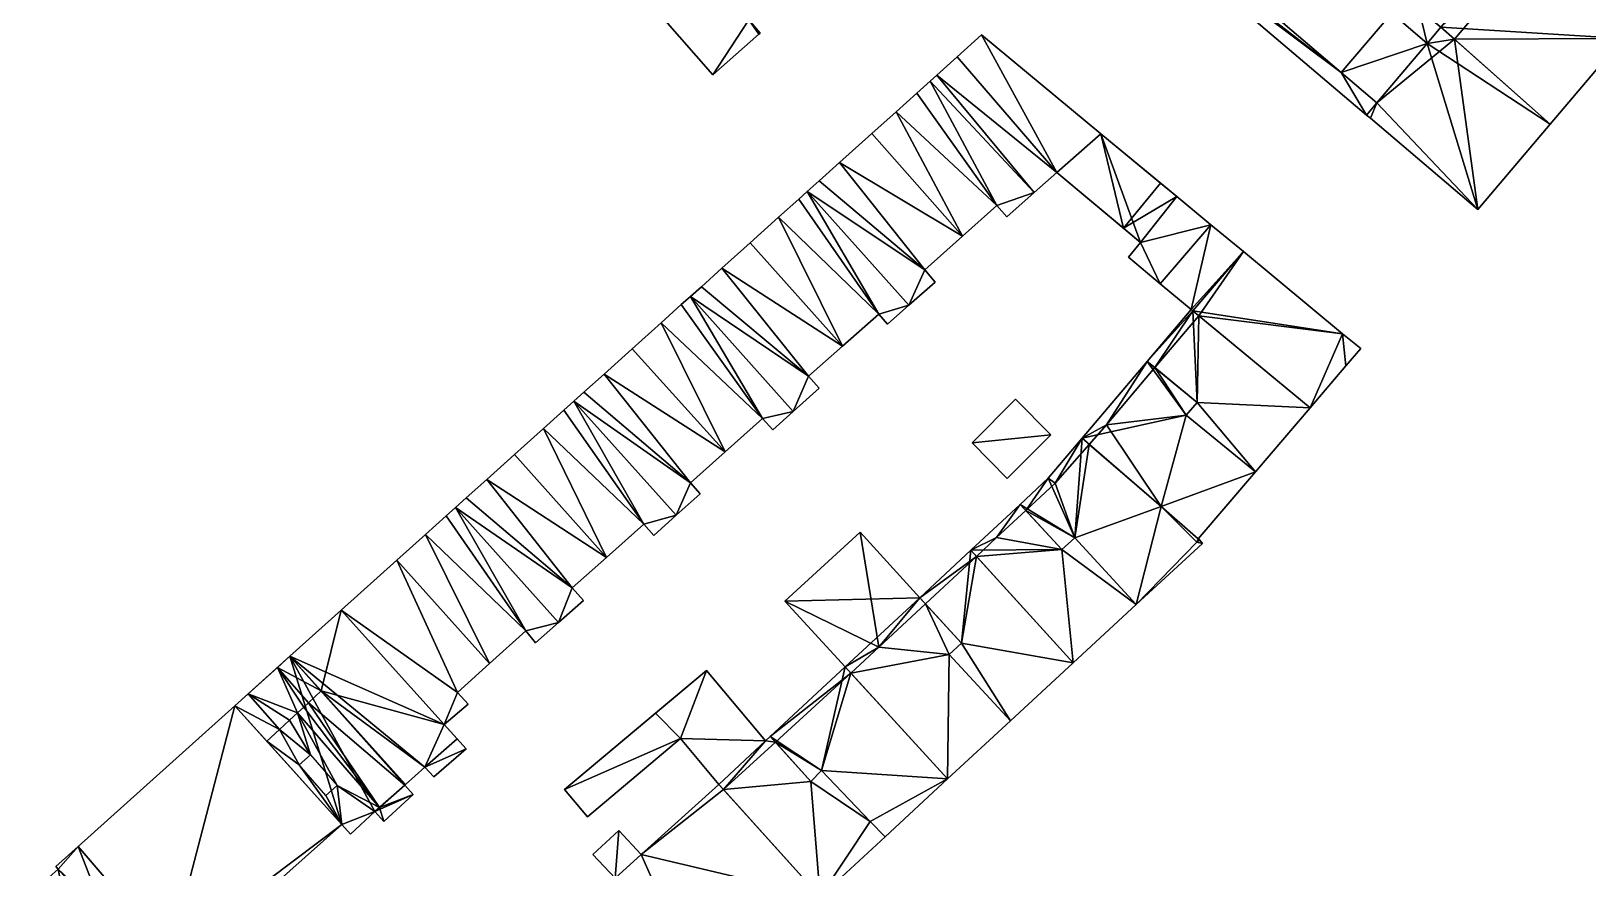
# Model space of a CAD drawing. Header units: inches. Extents: x 92123 to 92822, y 437993 to 438384.
# Drawn here: x 92194.7 to 92317.2, y 438187.1 to 438253 of the extents above; entities that cross this region are included whole.
import ezdxf

# ---------------------------------------------------------------- set-up
doc = ezdxf.new("R2010")
doc.units = ezdxf.units.IN
doc.header["$MEASUREMENT"] = 0
doc.layers.add('9200_4380_building', color=10, linetype='Continuous')

msp = doc.modelspace()

# ---------------------------------------------------------------- meshes
at = {"layer": '9200_4380_building'}
mesh = msp.add_polyface(dxfattribs=at)
corners = [(92315.48, 438262.69, 14.42), (92306.68, 438252.33, 17.82), (92315.48, 438262.69, 17.82), (92306.68, 438252.33, 14.42), (92314.91, 438267.96, 14.42), (92314.91, 438267.96, 17.82), (92314.14, 438268.53, 17.82), (92314.91, 438267.96, -1.17), (92314.14, 438268.53, -1.17), (92312.88, 438265.51, 1.88), (92314.12, 438267.01, 14.42), (92312.88, 438265.51, -1.17), (92312.88, 438265.51, 18.91), (92314.12, 438267.01, 18.91), (92300.57, 438247.32, 17.82), (92297.77, 438249.7, 17.82), (92297.77, 438249.7, 12.04), (92300.57, 438247.32, 9.1), (92297.77, 438249.7, 9.1), (92314.89, 438263.84, 17.82), (92314.89, 438263.84, 18.91), (92314.89, 438263.84, 1.88), (92305.6, 438253.25, 12.04), (92314.56, 438263.46, 1.88), (92305.6, 438253.25, 1.88), (92305.6, 438253.25, 14.42), (92314.56, 438263.46, 14.42), (92304.53, 438251.99, 12.04), (92305.6, 438253.25, 17.82), (92304.53, 438251.99, 17.82), (92314.56, 438263.46, 17.82), (92300.06, 438246.09, 17.82), (92299.75, 438246.35, 17.82), (92299.75, 438246.35, 9.1), (92300.06, 438246.09, -1.17), (92299.75, 438246.35, -1.17), (92308.51, 438238.91, 17.82), (92308.51, 438238.91, -1.17), (92314.22, 438245.64, -1.17), (92314.22, 438245.64, 17.82), (92319.92, 438252.36, 17.82), (92319.92, 438252.36, -1.17), (92325.66, 438259.13, -1.17), (92325.66, 438259.13, 17.82), (92331.38, 438265.87, 17.82), (92331.38, 438265.87, -1.17), (92322.94, 438273.05, 17.82), (92322.94, 438273.05, -1.17), (92320, 438275.55, 17.82), (92320, 438275.55, -1.17), (92316.55, 438278.5, -1.17), (92316.55, 438278.5, 17.82), (92310.72, 438271.4, 17.82), (92310.72, 438271.4, -1.17), (92301.74, 438254.36, 12.04), (92301.74, 438254.36, 17.82), (92315.1, 438266.2, 17.82), (92315.1, 438266.2, 14.42), (92315.1, 438266.2, 18.91), (92316.13, 438265.34, 18.91), (92316.13, 438265.34, 17.82), (92315.89, 438267.15, 17.82), (92315.89, 438267.15, 14.42), (92305.6, 438253.25, -1.17), (92314.56, 438263.46, -1.17), (92304.53, 438251.99, -1.17), (92300.57, 438247.32, -1.17), (92301.74, 438254.36, -1.17), (92297.77, 438249.7, -1.17), (92314.89, 438263.84, -1.17)]
mesh.append_faces([[corners[k] for k in face] for face in [(26, 25, 0), (25, 3, 0), (62, 4, 57), (4, 10, 57), (12, 20, 58), (20, 59, 58), (12, 58, 13), (6, 48, 52), (5, 48, 6), (5, 61, 48), (61, 60, 46), (46, 43, 44), (2, 40, 43), (1, 39, 40), (14, 36, 1), (14, 31, 36), (29, 14, 1), (55, 15, 29), (52, 48, 51), (28, 29, 1), (14, 32, 31), (1, 36, 39), (30, 2, 19), (29, 15, 14), (19, 2, 60), (56, 60, 61), (46, 48, 61), (60, 2, 43), (2, 1, 40), (60, 43, 46), (66, 35, 33), (66, 33, 17), (17, 18, 66), (18, 68, 66), (65, 67, 27), (67, 54, 27), (64, 63, 24), (64, 24, 23), (69, 64, 21), (64, 23, 21), (21, 9, 11), (21, 11, 69), (27, 24, 65), (22, 24, 27), (24, 63, 65), (18, 54, 67), (16, 54, 18), (18, 67, 68), (2, 30, 26), (2, 26, 0), (3, 25, 28), (3, 28, 1), (49, 53, 50), (53, 49, 8), (49, 47, 7), (11, 7, 69), (42, 41, 64), (42, 64, 69), (7, 8, 49), (63, 41, 38), (68, 65, 66), (69, 47, 42), (7, 47, 69), (65, 38, 37), (67, 65, 68), (66, 65, 37), (66, 37, 34), (35, 66, 34), (65, 63, 38), (63, 64, 41), (45, 42, 47), (62, 57, 56), (62, 56, 61), (61, 5, 4), (61, 4, 62), (59, 20, 60), (20, 19, 60), (60, 56, 59), (56, 58, 59), (13, 56, 10), (58, 56, 13), (56, 57, 10), (17, 33, 14), (33, 32, 14), (27, 54, 55), (27, 55, 29), (54, 16, 15), (54, 15, 55), (6, 52, 53), (6, 53, 8), (50, 53, 52), (50, 52, 51), (49, 50, 48), (50, 51, 48), (47, 49, 48), (47, 48, 46), (45, 47, 46), (45, 46, 44), (44, 43, 42), (44, 42, 45), (43, 40, 42), (40, 41, 42), (40, 39, 38), (40, 38, 41), (39, 36, 38), (36, 37, 38), (36, 31, 34), (36, 34, 37), (35, 34, 33), (34, 31, 33), (31, 32, 33), (26, 19, 21), (30, 19, 26), (26, 21, 23), (29, 25, 27), (28, 25, 29), (25, 22, 27), (22, 26, 23), (25, 26, 22), (22, 23, 24), (9, 19, 12), (21, 19, 9), (19, 20, 12), (18, 17, 16), (17, 14, 16), (14, 15, 16), (13, 10, 12), (12, 10, 9), (11, 9, 7), (9, 10, 4), (9, 4, 7), (8, 4, 6), (7, 4, 8), (4, 5, 6), (0, 3, 1), (0, 1, 2)]])
mesh = msp.add_polyface(dxfattribs=at)
corners = [(92259.27, 438261.21, -1.11), (92259.27, 438261.21, 10.27), (92259.31, 438259.17, 10.27), (92259.31, 438259.17, -1.11), (92241.49, 438265.24, -1.11), (92241.49, 438265.24, 10.27), (92246.69, 438271.59, 10.27), (92246.69, 438271.59, -1.11), (92244.65, 438262.63, 10.27), (92244.65, 438262.63, -1.11), (92240.25, 438258.73, -1.11), (92240.25, 438258.73, 10.27), (92248.3, 438249.5, -1.11), (92248.3, 438249.5, 10.27), (92251.92, 438252.7, -1.11), (92251.92, 438252.7, 10.27), (92252.04, 438252.8, 10.27), (92252.04, 438252.8, -1.11), (92251.14, 438253.83, -1.11), (92251.14, 438253.83, 10.27), (92252.98, 438255.44, 10.27), (92252.98, 438255.44, -1.11), (92253.36, 438255.78, 10.27), (92253.36, 438255.78, -1.11), (92253.23, 438255.93, -1.11), (92253.23, 438255.93, 10.27), (92255.11, 438257.58, -1.11), (92255.11, 438257.58, 10.27), (92256.14, 438256.4, -1.11), (92256.14, 438256.4, 10.27), (92256.25, 438256.5, -1.11), (92256.25, 438256.5, 10.27), (92250.01, 438268.85, -1.11), (92253.65, 438265.85, -1.11), (92255.39, 438264.41, -1.11), (92253.65, 438265.85, 10.27), (92255.39, 438264.41, 10.27), (92250.01, 438268.85, 10.27)]
mesh.append_faces([[corners[k] for k in face] for face in [(35, 27, 36), (8, 19, 25), (8, 25, 35), (35, 25, 27), (29, 31, 27), (16, 19, 15), (19, 8, 11), (13, 19, 11), (19, 20, 25), (13, 15, 19), (8, 35, 37), (5, 8, 6), (25, 20, 22), (6, 8, 37), (27, 31, 2), (1, 27, 2), (36, 27, 1), (0, 34, 36), (0, 36, 1), (32, 7, 37), (7, 6, 37), (33, 32, 35), (32, 37, 35), (34, 33, 36), (33, 35, 36), (26, 3, 30), (26, 30, 28), (26, 0, 3), (26, 34, 0), (26, 33, 34), (26, 24, 33), (9, 7, 32), (9, 4, 7), (24, 9, 33), (12, 10, 18), (17, 14, 18), (14, 12, 18), (23, 21, 24), (32, 33, 9), (21, 18, 24), (18, 10, 9), (18, 9, 24), (2, 31, 30), (2, 30, 3), (31, 29, 30), (29, 28, 30), (29, 27, 28), (27, 26, 28), (27, 25, 26), (25, 24, 26), (23, 24, 22), (24, 25, 22), (22, 20, 21), (22, 21, 23), (20, 19, 18), (20, 18, 21), (17, 18, 16), (18, 19, 16), (16, 15, 14), (16, 14, 17), (15, 13, 14), (13, 12, 14), (13, 11, 12), (11, 10, 12), (9, 10, 8), (10, 11, 8), (8, 5, 4), (8, 4, 9), (7, 4, 6), (4, 5, 6), (3, 0, 2), (0, 1, 2)]])
mesh = msp.add_polyface(dxfattribs=at)
corners = [(92299.75, 438246.35, 9.1), (92299.75, 438246.35, -1.17), (92300.57, 438247.32, -1.17), (92300.57, 438247.32, 9.1), (92281.84, 438262.87, -1.17), (92281.41, 438262.33, 9.1), (92281.84, 438262.87, 9.1), (92281.41, 438262.33, -1.17), (92281.22, 438262.09, 9.1), (92281.22, 438262.09, -1.17), (92282.05, 438263.1, 9.1), (92287.12, 438268.73, -1.17), (92282.05, 438263.1, -1.17), (92282.05, 438263.1, 12.04), (92287.12, 438268.73, 12.04), (92297.77, 438249.7, 12.04), (92297.77, 438249.7, 9.1), (92303.88, 438254.69, 1.88), (92303.88, 438254.69, -1.17), (92303.88, 438254.69, 12.04), (92305.6, 438253.25, 12.04), (92305.6, 438253.25, 1.88), (92301.74, 438254.36, 12.04), (92301.74, 438254.36, -1.17), (92297.77, 438249.7, -1.17), (92304.53, 438251.99, 12.04), (92305.6, 438253.25, -1.17), (92304.53, 438251.99, -1.17)]
mesh.append_faces([[corners[k] for k in face] for face in [(3, 16, 0), (0, 16, 8), (5, 16, 10), (8, 16, 5), (5, 10, 6), (14, 13, 22), (14, 22, 19), (22, 25, 19), (22, 13, 15), (25, 20, 19), (26, 18, 21), (18, 17, 21), (25, 22, 23), (25, 23, 27), (2, 24, 16), (2, 16, 3), (18, 26, 27), (23, 18, 27), (12, 11, 23), (24, 12, 23), (24, 7, 12), (12, 7, 4), (1, 9, 24), (2, 1, 24), (18, 23, 11), (9, 7, 24), (27, 21, 25), (26, 21, 27), (21, 20, 25), (24, 23, 16), (23, 22, 16), (22, 15, 16), (21, 17, 20), (17, 19, 20), (14, 17, 11), (19, 17, 14), (17, 18, 11), (15, 13, 10), (15, 10, 16), (12, 4, 6), (12, 6, 10), (10, 14, 11), (13, 14, 10), (10, 11, 12), (0, 8, 1), (8, 9, 1), (7, 9, 8), (7, 8, 5), (4, 7, 5), (4, 5, 6), (3, 0, 2), (0, 1, 2)]])
mesh = msp.add_polyface(dxfattribs=at)
corners = [(92275.38, 438241.82, 12.01), (92269.46, 438252.65, 12.01), (92267.54, 438250.93, 12.01), (92265.94, 438249.48, 12.01), (92273.6, 438240.24, 12.01), (92265.42, 438249.02, 12.01), (92278.85, 438244.88, 12.01), (92269.46, 438252.65, -1.16), (92278.85, 438244.88, -1.16), (92265.42, 438249.02, -1.16), (92273.6, 438240.24, -1.16), (92275.38, 438241.82, -1.16), (92265.94, 438249.48, -1.16), (92267.54, 438250.93, -1.16)]
mesh.append_faces([[corners[k] for k in face] for face in [(12, 9, 5), (12, 5, 3), (13, 12, 3), (13, 3, 2), (7, 13, 1), (13, 2, 1), (8, 11, 7), (13, 11, 12), (7, 11, 13), (9, 12, 10), (12, 11, 10), (6, 0, 8), (0, 11, 8), (0, 4, 11), (4, 10, 11), (4, 5, 10), (5, 9, 10), (8, 7, 6), (7, 1, 6), (2, 3, 0), (1, 0, 6), (3, 5, 4), (3, 4, 0), (0, 1, 2)]])
mesh = msp.add_polyface(dxfattribs=at)
corners = [(92260.83, 438244.9, -1.09), (92262.73, 438246.61, -1.09), (92267.97, 438236.82, -1.09), (92270.67, 438239.22, -1.09), (92265.42, 438249.02, -1.09), (92264.36, 438248.07, -1.09), (92273.6, 438240.24, -1.09), (92271.46, 438238.33, -1.09), (92267.97, 438236.82, 12.01), (92260.83, 438244.9, 12.01), (92270.67, 438239.22, 12.01), (92271.46, 438238.33, 12.01), (92273.6, 438240.24, 12.01), (92265.42, 438249.02, 12.01), (92264.36, 438248.07, 12.01), (92262.73, 438246.61, 12.01)]
mesh.append_faces([[corners[k] for k in face] for face in [(10, 11, 12), (14, 15, 10), (13, 10, 12), (15, 9, 8), (15, 8, 10), (10, 13, 14), (1, 0, 9), (1, 9, 15), (5, 1, 15), (5, 15, 14), (4, 5, 13), (5, 14, 13), (6, 4, 13), (6, 13, 12), (12, 11, 7), (12, 7, 6), (11, 10, 3), (11, 3, 7), (10, 8, 2), (10, 2, 3), (8, 9, 0), (8, 0, 2), (6, 7, 3), (4, 6, 3), (5, 3, 1), (4, 3, 5), (1, 3, 2), (0, 1, 2)]])
mesh = msp.add_polyface(dxfattribs=at)
corners = [(92265, 438234.17, -1.32), (92265.82, 438233.2, -1.32), (92263.74, 438231.38, -1.32), (92256.67, 438241.16, -1.32), (92255.74, 438240.33, -1.32), (92260.83, 438244.9, -1.32), (92267.97, 438236.82, -1.32), (92258.28, 438242.61, -1.32), (92255.74, 438240.33, 12.01), (92263.74, 438231.38, 12.01), (92265.82, 438233.2, 12.01), (92265, 438234.17, 12.01), (92267.97, 438236.82, 12.01), (92260.83, 438244.9, 12.01), (92258.28, 438242.61, 12.01), (92256.67, 438241.16, 12.01)]
mesh.append_faces([[corners[k] for k in face] for face in [(14, 15, 11), (14, 11, 12), (11, 15, 8), (11, 8, 9), (11, 9, 10), (12, 13, 14), (3, 4, 15), (4, 8, 15), (7, 3, 14), (3, 15, 14), (5, 7, 13), (7, 14, 13), (6, 5, 12), (5, 13, 12), (12, 11, 6), (11, 0, 6), (1, 0, 10), (0, 11, 10), (10, 9, 2), (10, 2, 1), (9, 8, 2), (8, 4, 2), (7, 6, 0), (7, 0, 3), (5, 6, 7), (4, 0, 2), (3, 0, 4), (0, 1, 2)]])
mesh = msp.add_polyface(dxfattribs=at)
corners = [(92281.96, 438236.32, -1.25), (92278.85, 438244.88, -1.25), (92284.84, 438239.93, -1.25), (92275.38, 438241.82, -1.25), (92275.38, 438241.82, 2.36), (92278.85, 438244.88, 2.36), (92280.62, 438237.44, 1.91), (92280.62, 438237.44, 2.36), (92281.96, 438236.32, 1.91), (92284.84, 438239.93, 1.91), (92283.55, 438240.99, 1.91), (92283.55, 438240.99, 2.36)]
mesh.append_faces([[corners[k] for k in face] for face in [(10, 6, 9), (6, 8, 9), (11, 5, 7), (5, 4, 7), (11, 7, 6), (11, 6, 10), (5, 10, 1), (5, 11, 10), (10, 9, 2), (10, 2, 1), (9, 8, 2), (8, 0, 2), (8, 6, 0), (3, 6, 4), (0, 6, 3), (6, 7, 4), (1, 3, 4), (1, 4, 5), (0, 3, 1), (0, 1, 2)]])
mesh = msp.add_polyface(dxfattribs=at)
corners = [(92251.24, 438236.29, -1.41), (92253.48, 438238.3, -1.41), (92258.51, 438228.15, -1.41), (92261.38, 438230.68, -1.41), (92255.74, 438240.33, -1.41), (92255.09, 438239.74, -1.41), (92263.74, 438231.38, -1.41), (92262.05, 438229.9, -1.41), (92251.24, 438236.29, 12.01), (92258.51, 438228.15, 12.01), (92261.38, 438230.68, 12.01), (92262.05, 438229.9, 12.01), (92263.74, 438231.38, 12.01), (92255.74, 438240.33, 12.01), (92255.09, 438239.74, 12.01), (92253.48, 438238.3, 12.01)]
mesh.append_faces([[corners[k] for k in face] for face in [(10, 11, 12), (15, 9, 10), (13, 10, 12), (15, 8, 9), (15, 10, 14), (10, 13, 14), (1, 0, 8), (1, 8, 15), (5, 1, 15), (5, 15, 14), (4, 5, 13), (5, 14, 13), (6, 4, 13), (6, 13, 12), (12, 11, 6), (11, 7, 6), (11, 10, 3), (11, 3, 7), (10, 9, 3), (9, 2, 3), (9, 8, 2), (8, 0, 2), (6, 7, 3), (4, 6, 3), (5, 3, 1), (4, 3, 5), (1, 3, 2), (0, 1, 2)]])
mesh = msp.add_polyface(dxfattribs=at)
corners = [(92287.5, 438237.72, 2.41), (92284.84, 438239.93, 2.41), (92281.96, 438236.32, 2.41), (92281.02, 438235.17, 2.41), (92283.53, 438233.07, 2.41), (92283.53, 438233.07, -1.42), (92287.5, 438237.72, -1.42), (92284.84, 438239.93, -1.42), (92281.96, 438236.32, -1.42), (92281.02, 438235.17, -1.42)]
mesh.append_faces([[corners[k] for k in face] for face in [(6, 7, 0), (7, 1, 0), (8, 6, 5), (7, 6, 8), (8, 5, 9), (4, 3, 5), (3, 9, 5), (8, 9, 3), (8, 3, 2), (7, 8, 2), (7, 2, 1), (0, 4, 6), (4, 5, 6), (2, 4, 0), (3, 4, 2), (0, 1, 2)]])
mesh = msp.add_polyface(dxfattribs=at)
corners = [(92285.96, 438231.04, 2.41), (92287.5, 438237.72, 2.41), (92283.53, 438233.07, 2.41), (92286.09, 438230.93, 2.41), (92290.07, 438235.6, 2.41), (92287.5, 438237.72, -1.42), (92283.53, 438233.07, -1.42), (92290.07, 438235.6, -1.42), (92286.09, 438230.93, -1.42), (92285.96, 438231.04, -1.42)]
mesh.append_faces([[corners[k] for k in face] for face in [(4, 3, 7), (3, 8, 7), (3, 0, 9), (3, 9, 8), (0, 2, 6), (0, 6, 9), (9, 5, 7), (6, 5, 9), (7, 8, 9), (7, 5, 1), (7, 1, 4), (5, 6, 2), (5, 2, 1), (0, 4, 1), (3, 4, 0), (0, 1, 2)]])
mesh = msp.add_polyface(dxfattribs=at)
corners = [(92255.84, 438225.8, -1.21), (92256.67, 438224.86, -1.21), (92254.63, 438223.02, -1.21), (92247.41, 438232.84, -1.21), (92246.54, 438232.06, -1.21), (92251.24, 438236.29, -1.21), (92258.51, 438228.15, -1.21), (92249.02, 438234.29, -1.21), (92254.63, 438223.02, 12.01), (92246.54, 438232.06, 12.01), (92256.67, 438224.86, 12.01), (92255.84, 438225.8, 12.01), (92258.51, 438228.15, 12.01), (92251.24, 438236.29, 12.01), (92249.02, 438234.29, 12.01), (92247.41, 438232.84, 12.01)]
mesh.append_faces([[corners[k] for k in face] for face in [(15, 9, 11), (15, 11, 14), (11, 12, 14), (8, 10, 11), (9, 8, 11), (12, 13, 14), (3, 4, 15), (4, 9, 15), (7, 3, 14), (3, 15, 14), (5, 7, 13), (7, 14, 13), (6, 5, 12), (5, 13, 12), (12, 11, 6), (11, 0, 6), (1, 0, 11), (1, 11, 10), (10, 8, 1), (8, 2, 1), (8, 9, 4), (8, 4, 2), (7, 6, 0), (7, 0, 3), (5, 6, 7), (4, 0, 2), (3, 0, 4), (0, 1, 2)]])
mesh = msp.add_polyface(dxfattribs=at)
corners = [(92297.88, 438229.14, -1.3), (92295.32, 438223.32, -1.3), (92286.09, 438230.93, -1.3), (92298.13, 438226.61, -1.3), (92290.07, 438235.6, -1.3), (92299.31, 438227.98, -1.3), (92286.09, 438230.93, 11.46), (92290.07, 438235.6, 11.46), (92286.55, 438230.56, 11.46), (92295.32, 438223.32, 11.46), (92298.13, 438226.61, 11.46), (92299.31, 438227.98, 11.46), (92297.88, 438229.14, 11.46)]
mesh.append_faces([[corners[k] for k in face] for face in [(11, 12, 10), (9, 12, 8), (10, 12, 9), (6, 8, 7), (8, 12, 7), (0, 4, 7), (0, 7, 12), (5, 0, 11), (0, 12, 11), (11, 10, 5), (10, 3, 5), (10, 9, 1), (10, 1, 3), (2, 1, 8), (1, 9, 8), (2, 8, 6), (4, 2, 6), (4, 6, 7), (5, 3, 0), (4, 0, 2), (0, 3, 1), (0, 1, 2)]])
mesh = msp.add_polyface(dxfattribs=at)
corners = [(92241.97, 438227.96, -1.27), (92244.23, 438229.99, -1.27), (92249.28, 438219.85, -1.27), (92252.23, 438222.48, -1.27), (92246.54, 438232.06, -1.27), (92245.83, 438231.43, -1.27), (92254.63, 438223.02, -1.27), (92253.02, 438221.57, -1.27), (92249.28, 438219.85, 12.01), (92241.97, 438227.96, 12.01), (92252.23, 438222.48, 12.01), (92253.02, 438221.57, 12.01), (92254.63, 438223.02, 12.01), (92246.54, 438232.06, 12.01), (92245.83, 438231.43, 12.01), (92244.23, 438229.99, 12.01)]
mesh.append_faces([[corners[k] for k in face] for face in [(15, 10, 14), (11, 12, 10), (10, 12, 13), (15, 8, 10), (9, 8, 15), (10, 13, 14), (1, 0, 15), (0, 9, 15), (5, 1, 14), (1, 15, 14), (4, 5, 14), (4, 14, 13), (6, 4, 13), (6, 13, 12), (12, 11, 6), (11, 7, 6), (11, 10, 7), (10, 3, 7), (10, 8, 2), (10, 2, 3), (8, 9, 0), (8, 0, 2), (6, 7, 3), (4, 6, 3), (5, 3, 1), (4, 3, 5), (1, 3, 2), (0, 1, 2)]])
mesh = msp.add_polyface(dxfattribs=at)
corners = [(92291.02, 438218.27, -1.3), (92285.56, 438222.73, -1.3), (92286.43, 438223.72, -1.3), (92282.5, 438226.96, -1.3), (92286.09, 438230.93, -1.3), (92285.96, 438231.04, -1.3), (92295.32, 438223.32, -1.3), (92282.5, 438226.96, 1.96), (92285.96, 438231.04, 1.96), (92283.1, 438226.47, 1.96), (92286.43, 438223.72, 11.46), (92283.1, 438226.47, 11.46), (92285.56, 438222.73, 11.46), (92291.02, 438218.27, 11.46), (92295.32, 438223.32, 11.46), (92286.09, 438230.93, 1.96), (92286.55, 438230.56, 1.96), (92286.55, 438230.56, 11.46)]
mesh.append_faces([[corners[k] for k in face] for face in [(13, 14, 10), (10, 14, 17), (12, 13, 10), (10, 17, 11), (9, 15, 7), (16, 15, 9), (15, 8, 7), (16, 9, 17), (9, 11, 17), (4, 16, 6), (16, 14, 6), (17, 14, 16), (15, 16, 4), (4, 5, 8), (4, 8, 15), (14, 13, 0), (14, 0, 6), (13, 12, 0), (12, 1, 0), (2, 1, 10), (1, 12, 10), (10, 11, 9), (10, 9, 2), (2, 9, 3), (3, 9, 7), (5, 3, 8), (3, 7, 8), (2, 6, 0), (2, 4, 6), (3, 5, 4), (3, 4, 2), (0, 1, 2)]])
mesh = msp.add_polyface(dxfattribs=at)
corners = [(92246.54, 438217.41, -0.7), (92247.31, 438216.53, -0.7), (92245.43, 438214.85, -0.7), (92238.16, 438224.54, -0.7), (92237.38, 438223.84, -0.7), (92241.97, 438227.96, -0.7), (92249.28, 438219.85, -0.7), (92239.75, 438225.97, -0.7), (92245.43, 438214.85, 12.01), (92237.38, 438223.84, 12.01), (92247.31, 438216.53, 12.01), (92246.54, 438217.41, 12.01), (92249.28, 438219.85, 12.01), (92241.97, 438227.96, 12.01), (92239.75, 438225.97, 12.01), (92238.16, 438224.54, 12.01)]
mesh.append_faces([[corners[k] for k in face] for face in [(15, 9, 11), (15, 11, 14), (11, 12, 14), (8, 10, 11), (9, 8, 11), (12, 13, 14), (3, 4, 15), (4, 9, 15), (7, 3, 14), (3, 15, 14), (5, 7, 13), (7, 14, 13), (6, 5, 13), (6, 13, 12), (12, 11, 0), (12, 0, 6), (1, 0, 11), (1, 11, 10), (10, 8, 1), (8, 2, 1), (8, 9, 4), (8, 4, 2), (7, 6, 0), (7, 0, 3), (5, 6, 7), (4, 0, 2), (3, 0, 4), (0, 1, 2)]])
mesh = msp.add_polyface(dxfattribs=at)
corners = [(92277.94, 438220.42, 1.96), (92279.3, 438221.96, 1.96), (92277.37, 438220.91, 1.96), (92283.1, 438226.47, 1.96), (92282.5, 438226.96, 1.96), (92282.5, 438226.96, -1.28), (92277.37, 438220.91, -1.28), (92283.59, 438215.54, -1.28), (92283.59, 438215.54, 11.46), (92277.94, 438220.42, 11.46), (92286.39, 438212.73, -1.28), (92286.39, 438212.73, 11.46), (92286.6, 438212.92, -1.28), (92286.6, 438212.92, 11.46), (92286.52, 438213, 11.46), (92286.52, 438213, -1.28), (92291.02, 438218.27, 11.46), (92291.02, 438218.27, -1.28), (92285.56, 438222.73, 11.46), (92285.56, 438222.73, -1.28), (92286.43, 438223.72, 11.46), (92286.43, 438223.72, -1.28), (92283.1, 438226.47, 11.46), (92279.3, 438221.96, 11.46)]
mesh.append_faces([[corners[k] for k in face] for face in [(11, 14, 8), (14, 16, 8), (11, 13, 14), (8, 16, 18), (23, 8, 18), (9, 8, 23), (23, 18, 22), (22, 18, 20), (6, 5, 19), (6, 19, 7), (7, 17, 15), (5, 21, 19), (19, 17, 7), (7, 15, 10), (15, 12, 10), (1, 0, 23), (0, 9, 23), (3, 1, 22), (1, 23, 22), (5, 3, 21), (3, 20, 21), (22, 20, 3), (4, 3, 5), (20, 18, 19), (20, 19, 21), (17, 19, 18), (17, 18, 16), (16, 14, 15), (16, 15, 17), (12, 15, 14), (12, 14, 13), (13, 11, 12), (11, 10, 12), (11, 8, 10), (8, 7, 10), (8, 9, 0), (8, 0, 7), (7, 0, 6), (6, 0, 2), (5, 6, 2), (5, 2, 4), (2, 1, 4), (1, 3, 4), (0, 1, 2)]])
mesh = msp.add_polyface(dxfattribs=at)
corners = [(92232.7, 438219.63, -0.61), (92234.97, 438221.68, -0.61), (92239.94, 438211.53, -0.61), (92242.89, 438214.15, -0.61), (92237.38, 438223.84, -0.61), (92236.58, 438223.12, -0.61), (92245.43, 438214.85, -0.61), (92243.66, 438213.27, -0.61), (92232.7, 438219.63, 12.01), (92239.94, 438211.53, 12.01), (92242.89, 438214.15, 12.01), (92243.66, 438213.27, 12.01), (92245.43, 438214.85, 12.01), (92237.38, 438223.84, 12.01), (92236.58, 438223.12, 12.01), (92234.97, 438221.68, 12.01)]
mesh.append_faces([[corners[k] for k in face] for face in [(10, 11, 12), (15, 9, 10), (13, 10, 12), (15, 8, 9), (15, 10, 14), (10, 13, 14), (1, 0, 15), (0, 8, 15), (5, 1, 14), (1, 15, 14), (4, 5, 14), (4, 14, 13), (6, 4, 12), (4, 13, 12), (12, 11, 6), (11, 7, 6), (11, 10, 3), (11, 3, 7), (10, 9, 2), (10, 2, 3), (9, 8, 2), (8, 0, 2), (6, 7, 3), (4, 6, 3), (5, 3, 1), (4, 3, 5), (1, 3, 2), (0, 1, 2)]])
mesh = msp.add_polyface(dxfattribs=at)
corners = [(92268.71, 438220.55, -0.2), (92271.48, 438217.76, -0.2), (92274.92, 438221.19, -0.2), (92272.14, 438223.98, -0.2), (92274.92, 438221.19, -1.47), (92268.71, 438220.55, -1.47), (92272.14, 438223.98, -1.47), (92271.48, 438217.76, -1.47)]
mesh.append_faces([[corners[k] for k in face] for face in [(6, 5, 0), (6, 0, 3), (4, 6, 2), (6, 3, 2), (2, 1, 4), (1, 7, 4), (1, 0, 7), (0, 5, 7), (4, 7, 5), (4, 5, 6), (3, 0, 2), (0, 1, 2)]])
mesh = msp.add_polyface(dxfattribs=at)
corners = [(92277.94, 438220.42, 1.96), (92275.26, 438217.38, 11.76), (92277.94, 438220.42, 11.76), (92275.26, 438217.38, 1.96), (92277.37, 438220.91, -1.29), (92274.71, 438217.77, 1.96), (92277.37, 438220.91, 1.96), (92274.71, 438217.77, -1.29), (92272.5, 438215.71, -1.29), (92272.5, 438215.71, 1.96), (92272.94, 438215.23, 1.96), (92275.79, 438212.15, -1.29), (92275.79, 438212.15, 11.76), (92272.94, 438215.23, 11.76), (92276.8, 438213.08, 11.76), (92276.8, 438213.08, -1.29), (92281.63, 438207.82, 11.76), (92281.63, 438207.82, -1.29), (92286.85, 438212.64, 11.76), (92286.85, 438212.64, -1.29), (92286.6, 438212.92, -1.29), (92286.6, 438212.92, 11.76), (92286.39, 438212.73, -1.29), (92286.39, 438212.73, 11.76), (92283.59, 438215.54, 11.76), (92283.59, 438215.54, -1.29)]
mesh.append_faces([[corners[k] for k in face] for face in [(6, 3, 0), (6, 5, 3), (10, 5, 9), (3, 5, 10), (18, 21, 23), (1, 13, 14), (2, 14, 24), (16, 23, 24), (14, 16, 24), (18, 23, 16), (14, 13, 12), (2, 1, 14), (22, 20, 19), (17, 25, 22), (17, 22, 19), (15, 4, 25), (15, 7, 4), (11, 8, 15), (8, 7, 15), (25, 17, 15), (3, 10, 13), (3, 13, 1), (4, 0, 25), (0, 24, 25), (2, 24, 0), (6, 0, 4), (22, 25, 24), (22, 24, 23), (20, 22, 21), (22, 23, 21), (19, 20, 18), (20, 21, 18), (18, 16, 17), (18, 17, 19), (16, 14, 15), (16, 15, 17), (14, 12, 11), (14, 11, 15), (12, 13, 10), (12, 10, 11), (11, 10, 8), (8, 10, 9), (7, 8, 5), (8, 9, 5), (4, 7, 5), (4, 5, 6), (0, 3, 1), (0, 1, 2)]])
mesh = msp.add_polyface(dxfattribs=at)
corners = [(92237.25, 438209.15, -0.56), (92238.13, 438208.16, -0.56), (92236.15, 438206.41, -0.56), (92228.9, 438216.22, -0.56), (92228.05, 438215.46, -0.56), (92232.7, 438219.63, -0.56), (92239.94, 438211.53, -0.56), (92230.51, 438217.66, -0.56), (92228.05, 438215.46, 12.01), (92236.15, 438206.41, 12.01), (92238.13, 438208.16, 12.01), (92237.25, 438209.15, 12.01), (92239.94, 438211.53, 12.01), (92232.7, 438219.63, 12.01), (92230.51, 438217.66, 12.01), (92228.9, 438216.22, 12.01)]
mesh.append_faces([[corners[k] for k in face] for face in [(15, 8, 11), (15, 11, 14), (14, 11, 12), (11, 9, 10), (11, 8, 9), (12, 13, 14), (3, 4, 8), (3, 8, 15), (7, 3, 15), (7, 15, 14), (5, 7, 13), (7, 14, 13), (6, 5, 13), (6, 13, 12), (12, 11, 0), (12, 0, 6), (1, 0, 11), (1, 11, 10), (10, 9, 2), (10, 2, 1), (9, 8, 2), (8, 4, 2), (7, 6, 0), (7, 0, 3), (5, 6, 7), (4, 0, 2), (3, 0, 4), (0, 1, 2)]])
mesh = msp.add_polyface(dxfattribs=at)
corners = [(92272.5, 438215.71, -1.39), (92275.79, 438212.15, -1.39), (92268.61, 438212.1, -1.39), (92276.8, 438213.08, -1.39), (92281.63, 438207.82, -1.39), (92276.68, 438203.24, -1.39), (92268.61, 438212.1, 1.96), (92272.5, 438215.71, 1.96), (92269.05, 438211.62, 1.96), (92276.68, 438203.24, 11.76), (92269.05, 438211.62, 11.76), (92281.63, 438207.82, 11.76), (92276.8, 438213.08, 11.76), (92275.79, 438212.15, 11.76), (92272.94, 438215.23, 1.96), (92272.94, 438215.23, 11.76), (92270.63, 438213.1, 11.76), (92270.63, 438213.1, 1.96)]
mesh.append_faces([[corners[k] for k in face] for face in [(11, 12, 13), (9, 13, 10), (11, 13, 9), (10, 13, 16), (16, 13, 15), (8, 17, 6), (17, 14, 7), (17, 7, 6), (17, 8, 16), (8, 10, 16), (14, 17, 16), (14, 16, 15), (0, 14, 1), (14, 13, 1), (15, 13, 14), (7, 14, 0), (3, 1, 12), (1, 13, 12), (4, 3, 11), (3, 12, 11), (11, 9, 5), (11, 5, 4), (9, 10, 8), (9, 8, 5), (5, 8, 2), (2, 8, 6), (0, 2, 7), (2, 6, 7), (2, 1, 5), (1, 4, 5), (3, 4, 1), (0, 1, 2)]])
mesh = msp.add_polyface(dxfattribs=at)
corners = [(92223.44, 438211.31, -0.52), (92225.7, 438213.35, -0.52), (92230.74, 438203.18, -0.52), (92233.59, 438205.76, -0.52), (92228.05, 438215.46, -0.52), (92227.32, 438214.8, -0.52), (92236.15, 438206.41, -0.52), (92234.35, 438204.82, -0.52), (92223.44, 438211.31, 12.01), (92230.74, 438203.18, 12.01), (92233.59, 438205.76, 12.01), (92234.35, 438204.82, 12.01), (92236.15, 438206.41, 12.01), (92228.05, 438215.46, 12.01), (92227.32, 438214.8, 12.01), (92225.7, 438213.35, 12.01)]
mesh.append_faces([[corners[k] for k in face] for face in [(10, 11, 12), (14, 15, 10), (13, 10, 12), (15, 8, 9), (15, 9, 10), (10, 13, 14), (1, 0, 15), (0, 8, 15), (5, 1, 14), (1, 15, 14), (4, 5, 14), (4, 14, 13), (6, 4, 13), (6, 13, 12), (12, 11, 7), (12, 7, 6), (11, 10, 7), (10, 3, 7), (10, 9, 2), (10, 2, 3), (9, 8, 2), (8, 0, 2), (6, 7, 3), (4, 6, 3), (5, 3, 1), (4, 3, 5), (1, 3, 2), (0, 1, 2)]])
mesh = msp.add_polyface(dxfattribs=at)
corners = [(92265.04, 438207.88, 1.96), (92261.38, 438204.47, -1.42), (92265.04, 438207.88, -1.42), (92261.38, 438204.47, 1.96), (92264.59, 438208.37, 1.86), (92264.59, 438208.37, -1.42), (92264.59, 438208.37, 1.96), (92259.9, 438213.53, -1.42), (92259.9, 438213.53, 1.86), (92253.97, 438208.1, 1.86), (92253.97, 438208.1, -1.42), (92259.16, 438202.44, 1.96), (92258.72, 438202.92, 1.96), (92258.72, 438202.92, 1.86), (92259.16, 438202.44, -1.42), (92258.72, 438202.92, -1.42)]
mesh.append_faces([[corners[k] for k in face] for face in [(11, 3, 12), (3, 0, 6), (3, 6, 12), (8, 9, 4), (9, 13, 4), (7, 5, 1), (5, 2, 1), (15, 10, 1), (10, 7, 1), (15, 1, 14), (3, 11, 1), (11, 14, 1), (4, 13, 12), (4, 12, 6), (13, 9, 15), (9, 10, 15), (15, 14, 13), (14, 11, 13), (11, 12, 13), (7, 10, 9), (7, 9, 8), (5, 7, 4), (7, 8, 4), (4, 0, 2), (6, 0, 4), (4, 2, 5), (0, 3, 1), (0, 1, 2)]])
mesh = msp.add_polyface(dxfattribs=at)
corners = [(92271.73, 438198.67, -1.39), (92266.9, 438203.9, -1.39), (92267.88, 438204.8, -1.39), (92268.61, 438212.1, -1.39), (92276.68, 438203.24, -1.39), (92264.59, 438208.37, -1.39), (92264.59, 438208.37, 1.96), (92268.61, 438212.1, 1.96), (92265.04, 438207.88, 1.96), (92267.88, 438204.8, 11.76), (92265.04, 438207.88, 11.76), (92266.9, 438203.9, 11.76), (92271.73, 438198.67, 11.76), (92276.68, 438203.24, 11.76), (92269.05, 438211.62, 1.96), (92269.05, 438211.62, 11.76)]
mesh.append_faces([[corners[k] for k in face] for face in [(12, 13, 9), (9, 13, 15), (11, 12, 9), (9, 15, 10), (7, 6, 14), (6, 8, 14), (14, 8, 10), (14, 10, 15), (3, 14, 4), (14, 13, 4), (15, 13, 14), (7, 14, 3), (13, 12, 0), (13, 0, 4), (12, 11, 0), (11, 1, 0), (2, 1, 11), (2, 11, 9), (9, 10, 8), (9, 8, 2), (2, 8, 5), (5, 8, 6), (3, 5, 7), (5, 6, 7), (2, 4, 0), (5, 3, 2), (3, 4, 2), (0, 1, 2)]])
mesh = msp.add_polyface(dxfattribs=at)
corners = [(92228.22, 438200.91, -0.62), (92227.16, 438198.4, -0.62), (92219.06, 438207.39, -0.62), (92229.04, 438200, -0.62), (92223.44, 438211.31, -0.62), (92230.74, 438203.18, -0.62), (92227.16, 438198.4, 12.01), (92219.06, 438207.39, 12.01), (92229.04, 438200, 12.01), (92228.22, 438200.91, 12.01), (92230.74, 438203.18, 12.01), (92223.44, 438211.31, 12.01)]
mesh.append_faces([[corners[k] for k in face] for face in [(8, 9, 6), (7, 9, 11), (6, 9, 7), (9, 10, 11), (4, 2, 7), (4, 7, 11), (5, 4, 11), (5, 11, 10), (10, 9, 5), (9, 0, 5), (3, 0, 9), (3, 9, 8), (8, 6, 3), (6, 1, 3), (6, 7, 2), (6, 2, 1), (4, 0, 2), (4, 5, 0), (0, 3, 1), (0, 1, 2)]])
mesh = msp.add_polyface(dxfattribs=at)
corners = [(92215.03, 438203.77, -1.05), (92225.64, 438195.04, -1.05), (92224.12, 438193.66, -1.05), (92219.06, 438207.39, -1.05), (92227.16, 438198.4, -1.05), (92228.9, 438196.48, -1.05), (92226.36, 438194.28, -1.05), (92217.49, 438201.04, 11.46), (92215.03, 438203.77, 11.46), (92224.12, 438193.66, 11.46), (92226.36, 438194.28, 8.01), (92225.64, 438195.04, 8.01), (92228.9, 438196.48, 8.01), (92228.2, 438197.25, 8.01), (92227.16, 438198.4, 11.46), (92228.2, 438197.25, 11.46), (92219.06, 438207.39, 11.46), (92225.64, 438195.04, 11.46)]
mesh.append_faces([[corners[k] for k in face] for face in [(13, 11, 12), (11, 10, 12), (15, 14, 17), (9, 17, 7), (17, 14, 7), (8, 7, 16), (7, 14, 16), (15, 17, 11), (15, 11, 13), (2, 11, 9), (1, 11, 2), (11, 17, 9), (3, 0, 8), (3, 8, 16), (4, 3, 14), (3, 16, 14), (14, 15, 13), (14, 13, 4), (13, 12, 5), (13, 5, 4), (12, 10, 5), (10, 6, 5), (10, 11, 1), (10, 1, 6), (0, 2, 7), (2, 9, 7), (0, 7, 8), (5, 6, 1), (4, 5, 1), (4, 1, 0), (3, 4, 0), (0, 1, 2)]])
mesh = msp.add_polyface(dxfattribs=at)
corners = [(92265.04, 438207.88, 1.96), (92261.38, 438204.47, 11.76), (92265.04, 438207.88, 11.76), (92261.38, 438204.47, 1.96), (92259.16, 438202.44, 1.96), (92259.16, 438202.44, 11.76), (92267.88, 438204.8, -1.42), (92265.04, 438207.88, -1.42), (92267.88, 438204.8, 11.76), (92266.79, 438194.11, 11.76), (92266.79, 438194.11, -1.42), (92259.16, 438202.44, -1.42), (92271.73, 438198.67, -1.42), (92271.73, 438198.67, 11.76), (92266.9, 438203.9, 11.76), (92266.9, 438203.9, -1.42), (92261.38, 438204.47, -1.42)]
mesh.append_faces([[corners[k] for k in face] for face in [(9, 14, 5), (13, 14, 9), (1, 14, 2), (5, 14, 1), (14, 8, 2), (16, 11, 4), (16, 4, 3), (7, 16, 0), (16, 3, 0), (7, 15, 16), (6, 15, 7), (11, 15, 10), (16, 15, 11), (15, 12, 10), (8, 14, 6), (14, 15, 6), (12, 15, 14), (12, 14, 13), (13, 9, 12), (9, 10, 12), (11, 10, 4), (10, 9, 4), (9, 5, 4), (0, 8, 6), (2, 8, 0), (0, 6, 7), (3, 4, 1), (4, 5, 1), (0, 3, 1), (0, 1, 2)]])
mesh = msp.add_polyface(dxfattribs=at)
corners = [(92224.08, 438193.62, 12.42), (92216.48, 438200.1, 13.77), (92222.07, 438191.86, 14.94), (92217.49, 438201.04, 12.36), (92224.12, 438193.66, 12.36), (92216.11, 438199.76, 14.28), (92215.63, 438199.31, 14.94), (92214.21, 438198, 14.26), (92210.69, 438199.87, 12.36), (92213.21, 438197.07, 12.36), (92211.74, 438200.81, 14.26), (92215.63, 438199.31, 14.26), (92214.99, 438198.72, 14.26), (92216.48, 438200.1, 14.26), (92216.48, 438200.1, 11.51), (92214.04, 438202.88, 11.51), (92214.04, 438202.88, 14.26), (92214.21, 438198, 13.43), (92219.1, 438190.53, -1.09), (92210.69, 438199.87, -1.09), (92219.1, 438190.53, 12.5), (92219.78, 438189.75, -1.09), (92219.78, 438189.75, 12.5), (92222.41, 438190.77, 11.44), (92221.71, 438191.54, -1.09), (92222.41, 438190.77, -1.09), (92221.71, 438191.54, 11.44), (92224.73, 438192.87, 11.44), (92224.73, 438192.87, -1.09), (92224.08, 438193.62, 11.44), (92224.08, 438193.62, -1.09), (92215.03, 438203.77, 11.51), (92217.49, 438201.04, 11.51), (92215.03, 438203.77, -1.09), (92224.12, 438193.66, -1.09), (92221.71, 438191.54, 14.56), (92222.07, 438191.86, 11.44), (92216.64, 438196.01, 13.85), (92218.74, 438193.59, 13.85), (92215.74, 438195.22, 12.91), (92217.84, 438192.8, 12.92)]
mesh.append_faces([[corners[k] for k in face] for face in [(36, 23, 27), (26, 23, 36), (27, 29, 36), (32, 31, 15), (32, 15, 14), (20, 22, 35), (38, 35, 2), (39, 20, 40), (17, 9, 39), (37, 17, 39), (37, 12, 17), (38, 6, 37), (38, 20, 35), (40, 20, 38), (20, 39, 9), (38, 2, 6), (6, 12, 37), (33, 30, 24), (28, 25, 24), (30, 28, 24), (33, 24, 18), (34, 30, 33), (19, 33, 18), (18, 24, 21), (11, 16, 10), (13, 16, 5), (5, 16, 11), (11, 10, 12), (12, 10, 7), (2, 35, 36), (35, 26, 36), (0, 2, 36), (0, 36, 29), (30, 34, 29), (34, 4, 29), (4, 0, 29), (21, 26, 22), (24, 26, 21), (26, 35, 22), (32, 14, 3), (14, 1, 3), (10, 16, 15), (10, 15, 8), (19, 15, 33), (8, 15, 19), (15, 31, 33), (33, 32, 34), (32, 4, 34), (3, 4, 32), (31, 32, 33), (28, 30, 29), (28, 29, 27), (27, 23, 25), (27, 25, 28), (23, 26, 24), (23, 24, 25), (22, 20, 21), (20, 18, 21), (20, 9, 18), (19, 9, 8), (18, 9, 19), (7, 9, 17), (12, 7, 17), (16, 1, 15), (13, 1, 16), (1, 14, 15), (13, 5, 1), (6, 11, 12), (5, 11, 6), (7, 10, 8), (7, 8, 9), (2, 5, 6), (2, 1, 5), (4, 3, 0), (0, 3, 1), (0, 1, 2)]])
mesh = msp.add_polyface(dxfattribs=at)
corners = [(92245.76, 438197.28, 2.01), (92243.79, 438199.28, 0.41), (92245.76, 438197.28, 0.41), (92243.79, 438199.28, 2.01), (92248.77, 438193.68, 1.96), (92248.77, 438193.68, 2.01), (92245.76, 438197.28, -1), (92248.77, 438193.68, -1), (92252.46, 438197.11, 1.96), (92252.46, 438197.11, -1), (92247.82, 438202.65, -1), (92252.46, 438197.11, 2.01), (92247.82, 438202.65, 2.01), (92238.44, 438191.13, 0.41), (92238.44, 438191.13, -1), (92249.14, 438193.27, -1), (92249.14, 438193.27, 1.96), (92252.83, 438197.45, -1), (92252.83, 438197.45, 1.96), (92253.23, 438197.01, 1.96), (92253.23, 438197.01, -1), (92236.63, 438193.28, 0.41), (92236.63, 438193.28, -1)]
mesh.append_faces([[corners[k] for k in face] for face in [(18, 8, 19), (16, 8, 4), (19, 8, 16), (1, 21, 2), (21, 13, 2), (0, 11, 12), (5, 11, 0), (0, 12, 3), (19, 16, 15), (19, 15, 20), (11, 5, 8), (5, 4, 8), (10, 9, 6), (17, 20, 9), (10, 6, 22), (22, 6, 14), (6, 9, 7), (9, 20, 15), (9, 15, 7), (13, 21, 14), (21, 22, 14), (22, 1, 10), (1, 12, 10), (3, 12, 1), (21, 1, 22), (17, 9, 8), (17, 8, 18), (20, 17, 19), (17, 18, 19), (16, 4, 15), (4, 7, 15), (2, 13, 6), (13, 14, 6), (12, 8, 10), (11, 8, 12), (8, 9, 10), (7, 4, 2), (6, 7, 2), (4, 5, 0), (4, 0, 2), (0, 3, 1), (0, 1, 2)]])
mesh = msp.add_polyface(dxfattribs=at)
corners = [(92258.72, 438202.92, -1.11), (92266.79, 438194.11, -1.11), (92256.86, 438194.78, -1.11), (92260.7, 438190.77, -1.11), (92256.02, 438193.9, -1.11), (92252.83, 438197.45, -1.11), (92261.86, 438189.55, -1.11), (92252.83, 438197.45, 1.96), (92258.72, 438202.92, 1.96), (92253.23, 438197.01, 1.96), (92256.02, 438193.9, 11.76), (92253.23, 438197.01, 11.76), (92256.86, 438194.78, 11.76), (92260.7, 438190.77, 11.76), (92261.86, 438189.55, 11.76), (92266.79, 438194.11, 11.76), (92259.16, 438202.44, 1.96), (92259.16, 438202.44, 11.76)]
mesh.append_faces([[corners[k] for k in face] for face in [(12, 13, 15), (11, 12, 17), (11, 10, 12), (13, 14, 15), (12, 15, 17), (8, 7, 16), (7, 9, 16), (16, 9, 17), (9, 11, 17), (0, 16, 1), (16, 15, 1), (17, 15, 16), (8, 16, 0), (15, 14, 6), (15, 6, 1), (14, 13, 3), (14, 3, 6), (13, 12, 3), (12, 2, 3), (12, 10, 4), (12, 4, 2), (10, 11, 9), (10, 9, 4), (4, 9, 5), (5, 9, 7), (0, 5, 7), (0, 7, 8), (3, 1, 6), (5, 0, 2), (4, 5, 2), (1, 3, 2), (0, 1, 2)]])
mesh = msp.add_polyface(dxfattribs=at)
corners = [(92203.72, 438176.79, -1.15), (92202.82, 438177.89, -1.15), (92205.61, 438180.34, -1.15), (92219.1, 438190.53, -1.15), (92198.35, 438188.78, -1.15), (92210.69, 438199.87, -1.15), (92205.61, 438180.34, 12.64), (92198.35, 438188.78, 12.64), (92202.82, 438177.89, 12.64), (92203.94, 438178.87, 12.64), (92204.31, 438179.2, 12.64), (92203.72, 438176.79, 12.64), (92219.1, 438190.53, 12.64), (92210.69, 438199.87, 12.64)]
mesh.append_faces([[corners[k] for k in face] for face in [(9, 11, 10), (10, 11, 6), (13, 6, 12), (6, 11, 12), (8, 11, 9), (7, 6, 13), (5, 4, 13), (4, 7, 13), (3, 5, 13), (3, 13, 12), (12, 11, 3), (11, 0, 3), (11, 8, 0), (8, 1, 0), (10, 6, 2), (1, 9, 10), (1, 10, 2), (8, 9, 1), (6, 7, 4), (6, 4, 2), (5, 3, 2), (4, 5, 2), (3, 0, 2), (0, 1, 2)]])
mesh = msp.add_polyface(dxfattribs=at)
corners = [(92249.14, 438193.27, 1.96), (92249.14, 438193.27, 11.76), (92253.23, 438197.01, 11.76), (92253.23, 438197.01, 1.96), (92256.02, 438193.9, -1), (92253.23, 438197.01, -1), (92256.02, 438193.9, 11.76), (92256.75, 438184.84, 11.76), (92256.75, 438184.84, -1), (92249.14, 438193.27, -1), (92261.86, 438189.55, -1), (92261.86, 438189.55, 11.76), (92260.7, 438190.77, -1), (92260.7, 438190.77, 11.76), (92256.86, 438194.78, -1), (92256.86, 438194.78, 11.76)]
mesh.append_faces([[corners[k] for k in face] for face in [(7, 11, 13), (6, 7, 13), (2, 1, 6), (1, 7, 6), (13, 15, 6), (5, 9, 3), (9, 0, 3), (5, 4, 9), (14, 12, 4), (9, 4, 8), (4, 12, 8), (12, 10, 8), (14, 4, 15), (4, 6, 15), (12, 14, 13), (14, 15, 13), (10, 12, 11), (12, 13, 11), (11, 7, 10), (7, 8, 10), (9, 8, 0), (8, 7, 0), (7, 1, 0), (3, 6, 4), (2, 6, 3), (3, 4, 5), (3, 0, 2), (0, 1, 2)]])
mesh = msp.add_polyface(dxfattribs=at)
corners = [(92240.61, 438186.29, -0.83), (92247.82, 438176.59, -0.83), (92239.94, 438185.69, -0.83), (92238.86, 438188.17, -0.83), (92240.9, 438190.06, -0.83), (92242.66, 438188.15, -0.83), (92256.75, 438184.84, -0.83), (92248.77, 438193.68, -0.83), (92240.9, 438190.06, 2.56), (92242.66, 438188.15, 2.56), (92238.86, 438188.17, 2.56), (92240.61, 438186.29, 2.56), (92247.82, 438176.59, 12.31), (92239.94, 438185.69, 12.31), (92256.75, 438184.84, 12.31), (92248.77, 438193.68, 12.31), (92249.14, 438193.27, 12.31), (92242.66, 438188.15, 12.31), (92240.61, 438186.29, 12.31)]
mesh.append_faces([[corners[k] for k in face] for face in [(17, 14, 16), (17, 12, 14), (18, 13, 12), (18, 12, 17), (16, 15, 17), (8, 10, 11), (8, 11, 9), (9, 11, 17), (11, 18, 17), (13, 11, 2), (18, 11, 13), (11, 0, 2), (9, 15, 7), (17, 15, 9), (9, 7, 5), (7, 16, 6), (16, 14, 6), (15, 16, 7), (14, 12, 6), (12, 1, 6), (12, 13, 2), (12, 2, 1), (11, 10, 3), (11, 3, 0), (4, 3, 10), (4, 10, 8), (5, 4, 9), (4, 8, 9), (4, 5, 0), (7, 6, 5), (5, 6, 1), (0, 5, 1), (3, 4, 0), (0, 1, 2)]])
mesh = msp.add_polyface(dxfattribs=at)
corners = [(92200, 438183.36, 12.74), (92197.9, 438181.52, -1.23), (92200, 438183.36, -1.23), (92197.9, 438181.52, 12.74), (92196.78, 438187.01, 12.74), (92196.61, 438187.22, -1.23), (92196.78, 438187.01, -1.23), (92196.61, 438187.22, 12.74), (92194.66, 438185.13, 12.74), (92194.66, 438185.13, -1.23), (92204.31, 438179.2, 12.74), (92204.31, 438179.2, -1.23), (92205.61, 438180.34, -1.23), (92205.61, 438180.34, 12.74), (92198.35, 438188.78, -1.23), (92198.35, 438188.78, 12.74), (92200.36, 438183.68, -1.23), (92200.36, 438183.68, 12.74)]
mesh.append_faces([[corners[k] for k in face] for face in [(15, 4, 17), (15, 17, 13), (17, 4, 0), (17, 10, 13), (8, 3, 4), (7, 4, 15), (4, 3, 0), (10, 17, 16), (10, 16, 11), (17, 0, 2), (17, 2, 16), (16, 12, 11), (6, 14, 16), (6, 5, 14), (2, 6, 16), (2, 1, 6), (12, 16, 14), (1, 9, 6), (3, 8, 9), (3, 9, 1), (14, 5, 15), (5, 7, 15), (12, 14, 13), (14, 15, 13), (13, 10, 12), (10, 11, 12), (6, 9, 8), (6, 8, 4), (4, 7, 5), (4, 5, 6), (0, 3, 1), (0, 1, 2)]])

doc.saveas('drawing.dxf')
